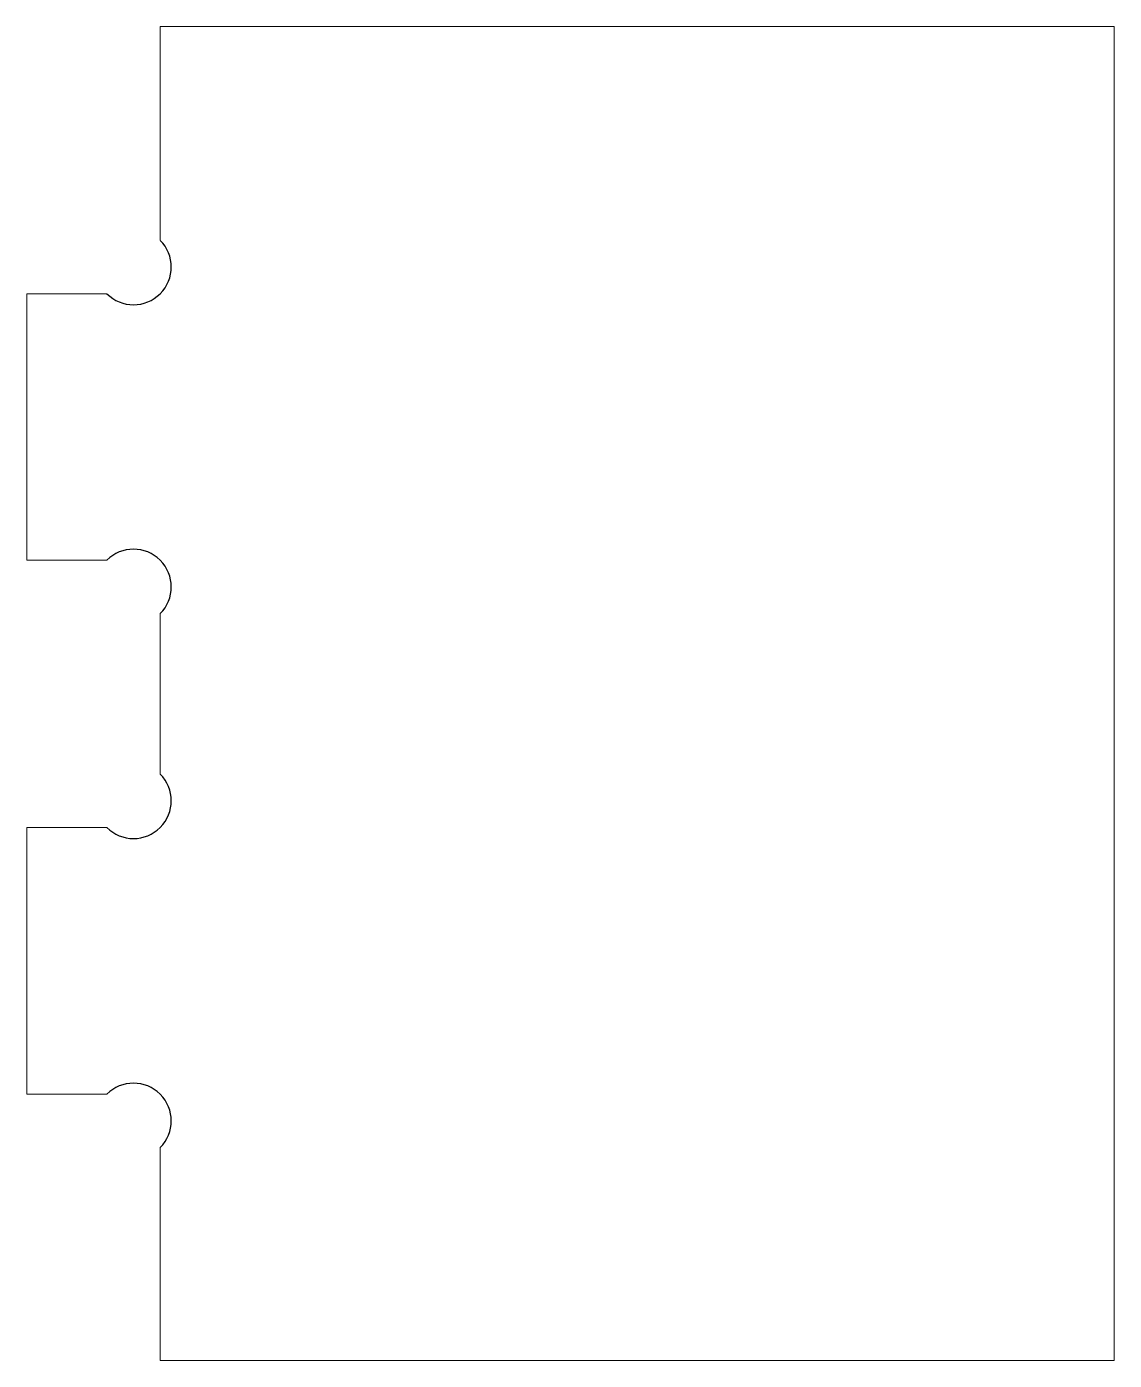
# Model space of a CAD drawing. Header units: millimetres. Extents: x 35 to 158, y 25 to 175.
import ezdxf

# ---------------------------------------------------------------- set-up
doc = ezdxf.new("R2010")
doc.units = ezdxf.units.MM
doc.layers.add('SLD-0', color=179, linetype='Continuous')

msp = doc.modelspace()

# ---------------------------------------------------------------- linework, layer by layer
at = {"layer": 'SLD-0', "color": 179, "linetype": 'Continuous', "lineweight": 15}
for p, q in [((50.45, 174.7), (50.45, 150.68)), ((157.65, 174.7), (50.45, 174.7)), ((157.65, 24.78), (157.65, 174.7)), ((35.45, 144.68), (35.45, 114.72)), ((44.45, 144.68), (35.45, 144.68)), ((35.45, 114.72), (44.45, 114.72)), ((50.45, 108.72), (50.45, 90.68)), ((44.46, 84.67), (35.45, 84.66)), ((35.45, 84.66), (35.45, 54.7)), ((35.45, 54.7), (44.45, 54.7)), ((50.45, 48.7), (50.45, 24.78)), ((50.45, 24.78), (157.65, 24.78))]:
    msp.add_line(p, q, dxfattribs=at)
at = {"layer": 'SLD-0'}
for centre, start, end in [((47.45, 147.68), 225, 45), ((47.45, 111.72), 315, 135), ((47.45, 87.68), 225, 45), ((47.45, 51.7), 315, 135)]:
    msp.add_arc(centre, 4.24, start, end, dxfattribs=at)

doc.saveas('drawing.dxf')
